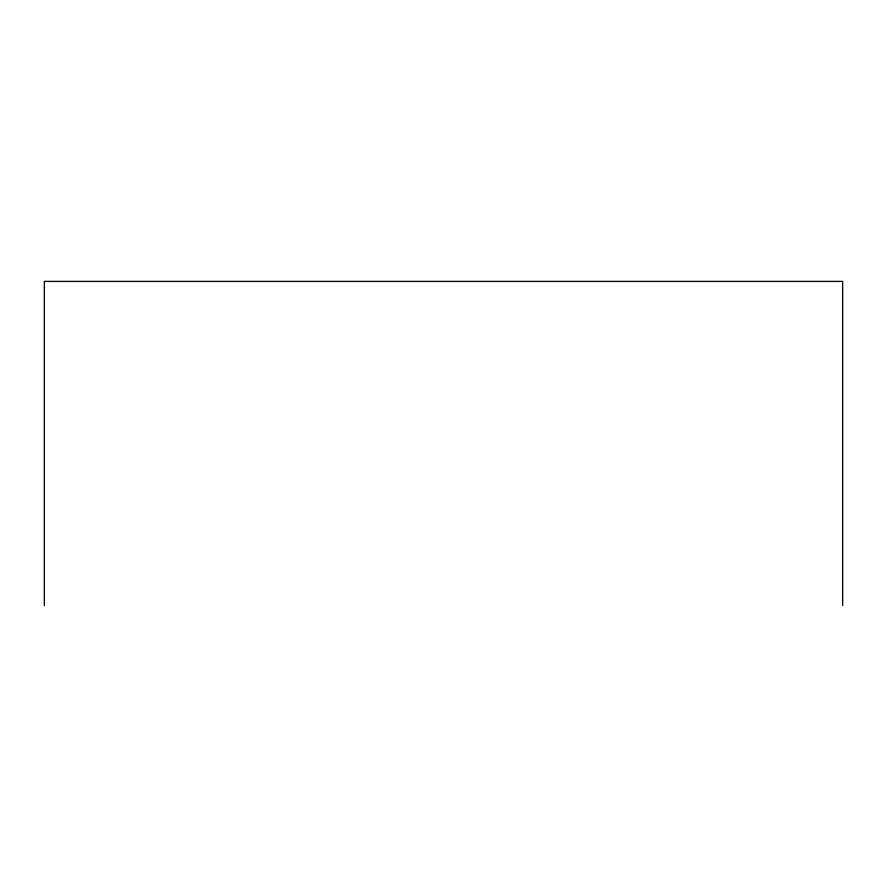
<?xml version="1.0" encoding="UTF-8"?>
<svg xmlns="http://www.w3.org/2000/svg" width="887" height="887" viewBox="0 0 887 887"><rect width="100%" height="100%" fill="white"/><g stroke="black" fill="none" stroke-linecap="round" stroke-linejoin="round"><path stroke-width="1.33" d="M842.65 605.61L842.65 281.39L44.35 281.39L44.35 605.61"/></g></svg>
